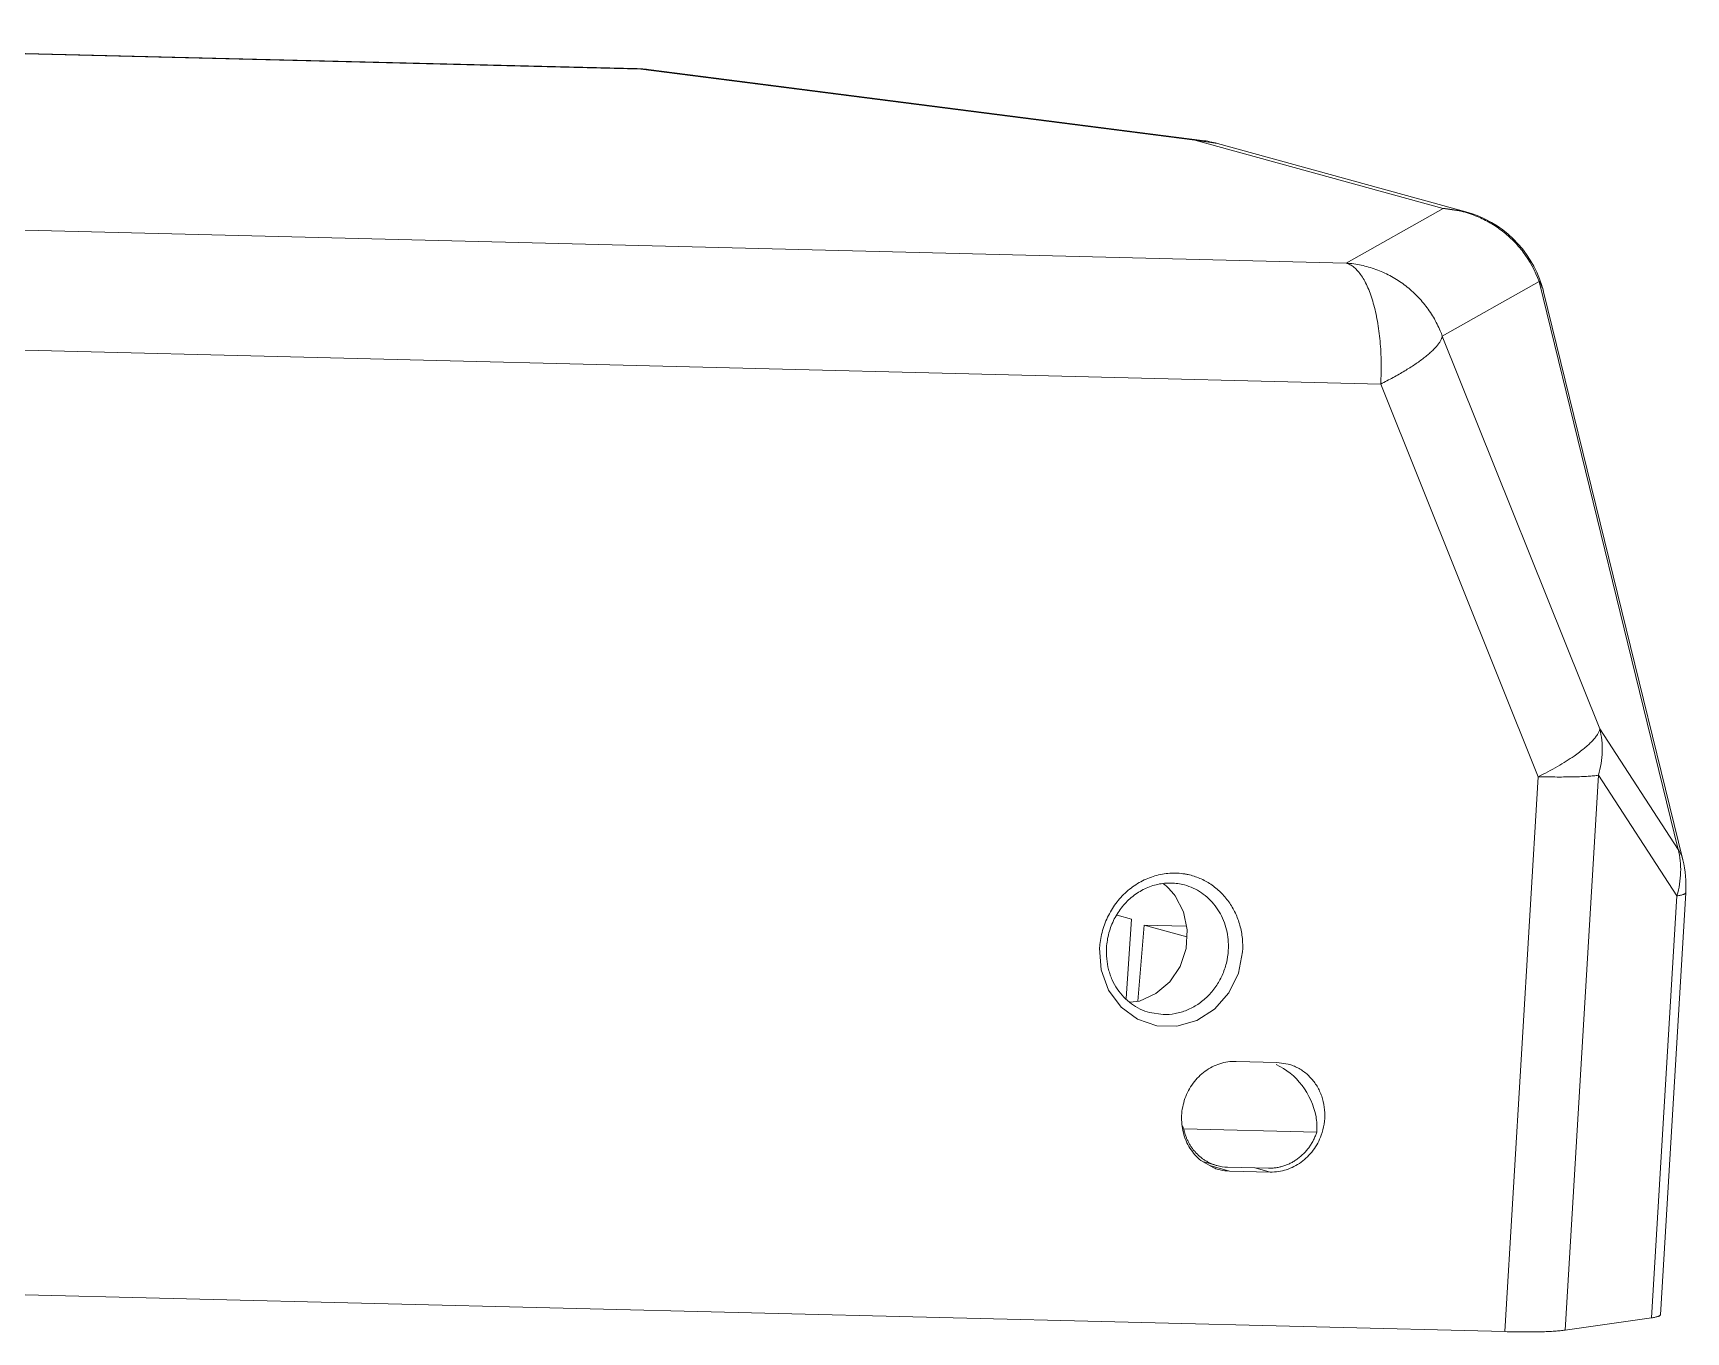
# Model space of a CAD drawing. Header units: inches. Extents: x 5637 to 5934, y 574 to 784.
# Drawn here: x 5879.26 to 5886.75, y 658.49 to 664.38 of the extents above; entities that cross this region are included whole.
import ezdxf

# ---------------------------------------------------------------- set-up
doc = ezdxf.new("R2010")
doc.units = ezdxf.units.IN
doc.header["$MEASUREMENT"] = 0
doc.layers.get('0').update_dxf_attribs({"lineweight": 18})

msp = doc.modelspace()

# ---------------------------------------------------------------- linework, layer by layer
at = {"color": 7, "linetype": 'Continuous'}
for p, q in [((5875.4487, 664.3773), (5882.0123, 664.2134)), ((5875.5341, 664.3773), (5881.9949, 664.216)), ((5881.9949, 664.216), (5882.0123, 664.2134)), ((5882.0123, 664.2134), (5882.046, 664.2121)), ((5884.5231, 663.8918), (5882.0123, 664.2134)), ((5884.5568, 663.8905), (5882.046, 664.2121)), ((5884.5567, 663.8905), (5884.5231, 663.8918)), ((5884.5231, 663.8918), (5884.6258, 663.8767)), ((5884.5231, 663.8918), (5885.6488, 663.5824)), ((5884.5568, 663.8905), (5884.5567, 663.8905)), ((5885.7515, 663.5673), (5884.6258, 663.8767)), ((5885.2099, 663.3345), (5871.4847, 663.6772)), ((5885.2099, 663.3345), (5885.6488, 663.5824)), ((5885.7515, 663.5673), (5885.6488, 663.5824)), ((5885.6454, 663.0028), (5886.0844, 663.2507)), ((5886.7154, 660.6752), (5886.0844, 663.2507)), ((5886.1046, 663.2041), (5886.7356, 660.6287)), ((5871.6408, 663.1288), (5885.3659, 662.7861)), ((5885.6454, 663.0028), (5886.3595, 661.2221)), ((5886.08, 661.0054), (5885.3659, 662.7861)), ((5886.3595, 661.2221), (5886.7154, 660.6752)), ((5886.08, 661.0054), (5885.9288, 658.4893)), ((5886.2018, 658.4961), (5886.353, 661.0122)), ((5886.709, 660.4654), (5886.353, 661.0122)), ((5886.7356, 660.6287), (5886.7327, 660.6389)), ((5886.709, 660.4654), (5886.594, 658.552)), ((5886.7491, 660.4797), (5886.6341, 658.5663)), ((5886.7491, 660.4794), (5886.7491, 660.4797)), ((5884.1708, 660.3783), (5884.2367, 660.3602)), ((5884.2367, 660.3602), (5884.2115, 659.9992)), ((5884.2933, 660.3324), (5884.2647, 659.9873)), ((5884.2933, 660.3324), (5884.4813, 660.3277)), ((5884.2933, 660.3324), (5884.487, 660.2791)), ((5884.3792, 659.927), (5884.3177, 659.9361)), ((5884.8954, 659.7103), (5884.7101, 659.7149)), ((5884.8954, 659.7103), (5884.9467, 659.7027)), ((5884.4728, 659.4094), (5885.0765, 659.3944)), ((5884.6088, 659.2319), (5884.5513, 659.2661)), ((5884.6236, 659.2423), (5884.5637, 659.2587)), ((5884.6802, 659.2177), (5884.5918, 659.242)), ((5884.6718, 659.2352), (5884.8571, 659.2305)), ((5884.6802, 659.2177), (5884.8655, 659.2131)), ((5884.7964, 659.232), (5884.8655, 659.2131)), ((5885.9288, 658.4893), (5870.564, 658.873)), ((5886.594, 658.552), (5886.2018, 658.4961))]:
    msp.add_line(p, q, dxfattribs=at)
for points in [[(5884.2305, 659.9829), (5884.2726, 659.9883), (5884.3466, 660.0219), (5884.4093, 660.0756), (5884.4562, 660.1453), (5884.4836, 660.2261), (5884.489, 660.3108), (5884.472, 660.3928), (5884.434, 660.4653)], [(5884.3503, 659.8766), (5884.2634, 659.9063), (5884.1889, 659.9612), (5884.1325, 660.0374), (5884.0989, 660.1292), (5884.0915, 660.2284)], [(5884.74, 660.2122), (5884.7209, 660.1141), (5884.6771, 660.025), (5884.6127, 659.9522), (5884.5325, 659.9008), (5884.4424, 659.8747), (5884.3503, 659.8766)]]:
    msp.add_lwpolyline(points, dxfattribs=at)
for centre, radius, start, end in [((5881.9824, 663.7167), 0.4994, 86.55597, 88.56897), ((5881.9824, 663.7154), 0.5008, 82.70315, 86.55575), ((5884.4932, 663.3946), 0.5, 74.62973, 82.70201), ((5885.6134, 663.0888), 0.4949, 76.366, 85.89812), ((5885.6127, 663.0859), 0.4979, 67.39952, 76.36258), ((5885.619, 663.0851), 0.5, 17.26132, 74.6296), ((5885.6082, 663.079), 0.5062, 19.82113, 37.10437), ((5885.6189, 663.0851), 0.5, 13.7648, 17.26156), ((5885.9616, 663.1691), 0.1473, 13.76572, 17.04395), ((5885.1694, 662.8312), 0.506, 19.81986, 22.70573), ((5886.5808, 660.5883), 0.1603, 27.74682, 32.86492), ((5886.587, 660.5915), 0.1533, 22.74149, 27.75929), ((5886.5907, 660.5931), 0.1492, 17.89679, 22.74721), ((5886.25, 660.5097), 0.5, 356.56126, 13.76702), ((5884.4297, 660.2714), 0.297, 77.78275, 80.68002), ((5884.2139, 660.3066), 0.2713, 36.95599, 51.99448), ((5884.2094, 660.3028), 0.2772, 35.89616, 37.01229), ((5884.4624, 660.2061), 0.3715, 175.32801, 176.56044), ((5884.3568, 660.2376), 0.3189, 356.54865, 3.28205), ((5884.7779, 659.5392), 0.3316, 200.70429, 203.04255), ((5884.685, 659.4298), 0.2121, 248.95136, 251.88285), ((5884.6854, 659.4312), 0.2135, 251.88256, 254.65739), ((5884.6768, 659.436), 0.2009, 254.64343, 268.58741), ((5884.6857, 659.4323), 0.2147, 254.65861, 265.63392), ((5884.6856, 659.4305), 0.2129, 265.63923, 268.56763)]:
    msp.add_arc(centre, radius, start, end, dxfattribs=at)
msp.add_ellipse((5884.8551, 659.4687), major_axis=(-0.1358, 0.2264), ratio=0.776281, start_param=4.254785, end_param=5.45978, dxfattribs=at)
for points, knots in [([(5885.804, 663.5455), (5885.8245, 663.537), (5885.8642, 663.5173), (5885.9195, 663.48), (5885.9694, 663.4358), (5885.9985, 663.4021), (5886.0119, 663.3844)], [0, 0, 0, 0, 15423.712462, 30868.361928, 46329.329018, 61802.132514, 61802.132514, 61802.132514, 61802.132514]), ([(5885.6362, 663.0265), (5885.6272, 663.0478), (5885.6064, 663.0893), (5885.5736, 663.1371), (5885.5436, 663.1723), (5885.5113, 663.2054), (5885.4669, 663.2424), (5885.408, 663.2791), (5885.3448, 663.3072), (5885.2783, 663.3263), (5885.2327, 663.3328), (5885.2099, 663.3345)], [0, 0, 0, 0, 16229.142234, 32474.941666, 40593.617303, 48706.831512, 64911.817863, 81095.672459, 97252.617835, 113392.931147, 129491.961567, 129491.961567, 129491.961567, 129491.961567]), ([(5885.2099, 663.3345), (5885.2161, 663.3327), (5885.2288, 663.3274), (5885.2466, 663.3149), (5885.2636, 663.2979), (5885.2797, 663.2765), (5885.2949, 663.251), (5885.3089, 663.2215), (5885.3217, 663.1884), (5885.3291, 663.1649), (5885.3326, 663.1527)], [0, 0, 0, 0, 9927.284195, 20811.631403, 32940.707752, 46493.427938, 61560.210428, 78167.933586, 96254.332332, 115696.586526, 115696.586526, 115696.586526, 115696.586526]), ([(5886.0844, 663.2507), (5886.0882, 663.2447), (5886.0952, 663.2322), (5886.1003, 663.219), (5886.1024, 663.2123)], [0, 0, 0, 0, 17587.203181, 34851.496188, 34851.496188, 34851.496188, 34851.496188]), ([(5885.3326, 663.1527), (5885.3363, 663.1396), (5885.3431, 663.1125), (5885.3546, 663.0552), (5885.3646, 662.9788), (5885.3693, 662.8835), (5885.3679, 662.8187), (5885.3659, 662.7861)], [0, 0, 0, 0, 8331.713072, 17136.962766, 35848.323179, 55550.606983, 75588.59638, 75588.59638, 75588.59638, 75588.59638]), ([(5885.3659, 662.7861), (5885.385, 662.7956), (5885.413, 662.8101), (5885.4491, 662.8303), (5885.4824, 662.8498), (5885.5202, 662.8738), (5885.5548, 662.8985), (5885.5789, 662.9179), (5885.5945, 662.9315), (5885.6082, 662.9448), (5885.6198, 662.9575), (5885.6295, 662.9696), (5885.637, 662.9812), (5885.6424, 662.9921), (5885.6447, 662.9993), (5885.6454, 663.0028)], [0, 0, 0, 0, 32546.752165, 48144.595906, 63183.041216, 91338.513804, 116583.978176, 128000.680522, 138558.275999, 148230.757506, 157004.892636, 164877.906814, 171866.206465, 178013.392443, 183399.297985, 183399.297985, 183399.297985, 183399.297985]), ([(5886.3595, 661.2221), (5886.3586, 661.2178), (5886.3555, 661.2089), (5886.3481, 661.1954), (5886.3376, 661.1811), (5886.3241, 661.1659), (5886.3077, 661.1499), (5886.2884, 661.1334), (5886.2665, 661.1162), (5886.2507, 661.105), (5886.2425, 661.0993)], [0, 0, 0, 0, 8713.414425, 18927.746532, 30804.548695, 44413.466793, 59763.02093, 76814.974549, 95504.293212, 115736.795675, 115736.795675, 115736.795675, 115736.795675]), ([(5886.353, 661.0122), (5886.3581, 661.0298), (5886.3661, 661.0651), (5886.3713, 661.1185), (5886.3695, 661.1711), (5886.3636, 661.2054), (5886.3595, 661.2221)], [0, 0, 0, 0, 15949.632903, 31547.185459, 46824.150763, 61818.332586, 61818.332586, 61818.332586, 61818.332586]), ([(5886.2425, 661.0993), (5886.2308, 661.0912), (5886.2061, 661.075), (5886.1524, 661.0428), (5886.1096, 661.0201), (5886.08, 661.0054)], [0, 0, 0, 0, 11032.784632, 22903.13435, 48651.327661, 48651.327661, 48651.327661, 48651.327661]), ([(5886.08, 661.0054), (5886.1089, 661.0047), (5886.1633, 661.0039), (5886.2176, 661.0043), (5886.2431, 661.0049)], [0, 0, 0, 0, 18549.144627, 34857.524641, 34857.524641, 34857.524641, 34857.524641]), ([(5886.2431, 661.0049), (5886.2542, 661.0052), (5886.2751, 661.0059), (5886.3047, 661.0074), (5886.3302, 661.0094), (5886.3459, 661.0112), (5886.353, 661.0122)], [0, 0, 0, 0, 18672.875862, 35298.783626, 49722.07425, 61818.153142, 61818.153142, 61818.153142, 61818.153142]), ([(5886.7154, 660.6752), (5886.7195, 660.6586), (5886.7254, 660.6243), (5886.7272, 660.5717), (5886.722, 660.5182), (5886.714, 660.4829), (5886.709, 660.4654)], [0, 0, 0, 0, 14994.852905, 30267.833486, 45868.337956, 61824.516409, 61824.516409, 61824.516409, 61824.516409]), ([(5884.0921, 660.2363), (5884.0941, 660.2606), (5884.1006, 660.2969), (5884.1161, 660.3432), (5884.1311, 660.3767), (5884.1491, 660.4084), (5884.1701, 660.438), (5884.1937, 660.4653), (5884.2283, 660.4979), (5884.2674, 660.5249), (5884.3097, 660.5451), (5884.3425, 660.5566), (5884.376, 660.5644), (5884.41, 660.5685), (5884.4441, 660.5687), (5884.4667, 660.5663), (5884.4778, 660.5645)], [0, 0, 0, 0, 25324.697095, 38019.775231, 50683.032275, 63300.408619, 75859.088804, 88345.025646, 100743.317932, 125210.816791, 137307.738085, 149306.965493, 161216.689016, 173048.454743, 184819.532961, 196548.547254, 196548.547254, 196548.547254, 196548.547254]), ([(5884.1229, 660.2305), (5884.1242, 660.253), (5884.1298, 660.2867), (5884.1439, 660.3297), (5884.1578, 660.3606), (5884.1747, 660.3898), (5884.1945, 660.4168), (5884.2167, 660.4414), (5884.2492, 660.4703), (5884.2859, 660.4934), (5884.3251, 660.5096), (5884.3553, 660.5181), (5884.3859, 660.523), (5884.4267, 660.5244), (5884.4572, 660.52), (5884.4767, 660.5147)], [0, 0, 0, 0, 23955.835188, 35981.704085, 47968.062827, 59892.469179, 71734.309896, 83473.505267, 95089.422314, 117868.61835, 129058.957335, 140114.387418, 151059.059924, 161919.783843, 183388.59352, 183388.59352, 183388.59352, 183388.59352]), ([(5884.4926, 660.5617), (5884.5109, 660.5577), (5884.538, 660.5491), (5884.5719, 660.5327), (5884.6043, 660.5131), (5884.6415, 660.4829), (5884.6728, 660.4461), (5884.6937, 660.4135), (5884.7074, 660.3875), (5884.7189, 660.3602), (5884.7311, 660.3222), (5884.7404, 660.2727), (5884.7412, 660.2323), (5884.74, 660.2122)], [0, 0, 0, 0, 18902.991682, 28384.815933, 37896.102497, 57028.590847, 76390.684863, 86179.452514, 96035.482137, 105960.42327, 115954.640473, 136123.06752, 156449.385617, 156449.385617, 156449.385617, 156449.385617]), ([(5884.4767, 660.5146), (5884.4903, 660.5109), (5884.5169, 660.5012), (5884.5539, 660.4802), (5884.5873, 660.4532), (5884.6163, 660.421), (5884.6401, 660.3843), (5884.6583, 660.3438), (5884.6704, 660.3007), (5884.6743, 660.2709), (5884.6751, 660.2559)], [0, 0, 0, 0, 14040.685991, 28125.065132, 42315.92161, 56653.718887, 71157.298398, 85845.036204, 100717.371538, 115706.327777, 115706.327777, 115706.327777, 115706.327777]), ([(5886.709, 660.4654), (5886.712, 660.4658), (5886.7177, 660.4667), (5886.7256, 660.4682), (5886.7324, 660.4698), (5886.7381, 660.4715), (5886.7426, 660.4733), (5886.7455, 660.4749), (5886.7473, 660.4763), (5886.7484, 660.4776), (5886.749, 660.4787), (5886.7491, 660.4794)], [0, 0, 0, 0, 27110.354377, 51006.252475, 71653.107105, 89050.992483, 103260.775447, 114429.251536, 118978.65301, 122932.110383, 129547.072565, 129547.072565, 129547.072565, 129547.072565]), ([(5884.3177, 659.9361), (5884.3031, 659.9401), (5884.2745, 659.9509), (5884.235, 659.9747), (5884.2, 660.0055), (5884.1705, 660.0426), (5884.1512, 660.0777), (5884.1393, 660.1077), (5884.1297, 660.1392), (5884.1224, 660.1803), (5884.1218, 660.2138), (5884.1229, 660.2305)], [0, 0, 0, 0, 15397.06068, 30932.702292, 46653.959881, 62647.458855, 78944.497047, 87212.946704, 95554.918838, 112432.187737, 129491.110315, 129491.110315, 129491.110315, 129491.110315]), ([(5884.6751, 660.2184), (5884.6739, 660.1989), (5884.668, 660.1599), (5884.6487, 660.1042), (5884.6199, 660.053), (5884.5886, 660.0157), (5884.56, 659.99), (5884.537, 659.9731), (5884.5127, 659.9586), (5884.4872, 659.9467), (5884.4609, 659.9374), (5884.4251, 659.9288), (5884.3975, 659.9266), (5884.3792, 659.927)], [0, 0, 0, 0, 20070.176948, 40172.429739, 60165.580805, 79967.630042, 89782.322366, 99523.670747, 109187.417627, 118774.722283, 128292.319785, 137749.029705, 156451.958454, 156451.958454, 156451.958454, 156451.958454]), ([(5884.5508, 659.2654), (5884.5411, 659.2732), (5884.5231, 659.2905), (5884.5004, 659.3207), (5884.4827, 659.3545), (5884.466, 659.4034), (5884.4609, 659.4561), (5884.4673, 659.5082), (5884.4811, 659.559), (5884.506, 659.6061), (5884.54, 659.6456), (5884.5694, 659.6708), (5884.6019, 659.6908), (5884.6368, 659.7053), (5884.6731, 659.7137), (5884.6979, 659.7152), (5884.7101, 659.7149)], [0, 0, 0, 0, 11887.83918, 23916.123279, 36097.262493, 48430.343091, 73407.403225, 86052.872059, 98721.876364, 123876.337668, 136347.562945, 148682.330397, 160863.238166, 172899.034368, 184806.495189, 196573.189202, 196573.189202, 196573.189202, 196573.189202]), ([(5884.9467, 659.7027), (5884.9544, 659.7006), (5884.9695, 659.6955), (5884.9913, 659.6854), (5885.0118, 659.6729), (5885.0373, 659.6531), (5885.0596, 659.6291), (5885.0779, 659.6019), (5885.0895, 659.5799), (5885.0989, 659.5566), (5885.1083, 659.5242), (5885.114, 659.4817), (5885.1109, 659.4302), (5885.1023, 659.3966), (5885.0965, 659.3805)], [0, 0, 0, 0, 10173.085836, 20355.923502, 30569.364137, 40833.505888, 61547.328481, 72042.027008, 82624.436156, 93294.271615, 104046.82814, 125744.643017, 147648.960815, 169635.384004, 169635.384004, 169635.384004, 169635.384004]), ([(5884.4728, 659.4094), (5884.4738, 659.4044), (5884.4762, 659.3945), (5884.4807, 659.3799), (5884.4861, 659.3657), (5884.4924, 659.352), (5884.4996, 659.3388), (5884.5076, 659.3261), (5884.5164, 659.3141), (5884.5259, 659.3028), (5884.5361, 659.2922), (5884.5471, 659.2823), (5884.5586, 659.2734), (5884.5707, 659.2652), (5884.5833, 659.258), (5884.5963, 659.2517), (5884.6098, 659.2464), (5884.619, 659.2435), (5884.6236, 659.2423)], [0, 0, 0, 0, 14465.686512, 28871.636791, 43203.670158, 57458.661493, 71638.048445, 85742.47671, 99772.426482, 113730.435413, 127620.652961, 141448.498961, 155220.320711, 168943.675219, 182627.222046, 196280.249284, 209912.033508, 223532.539264, 223532.539264, 223532.539264, 223532.539264]), ([(5885.0765, 659.3944), (5885.0773, 659.4057), (5885.0774, 659.423), (5885.0755, 659.4459), (5885.0738, 659.4575), (5885.0728, 659.4632)], [0, 0, 0, 0, 24030.989521, 36266.004173, 48647.071114, 48647.071114, 48647.071114, 48647.071114]), ([(5884.8571, 659.2305), (5884.863, 659.2304), (5884.8747, 659.2306), (5884.8923, 659.2324), (5884.9069, 659.2352), (5884.9183, 659.2382), (5884.9269, 659.2408), (5884.9354, 659.2438), (5884.9437, 659.2471), (5884.952, 659.2508), (5884.9628, 659.2561), (5884.976, 659.2637), (5884.991, 659.2741), (5885.0054, 659.2857), (5885.0166, 659.2963), (5885.025, 659.3053), (5885.0311, 659.3124), (5885.037, 659.3197), (5885.0444, 659.3297), (5885.0531, 659.3428), (5885.0622, 659.3594), (5885.0701, 659.3765), (5885.0745, 659.3884), (5885.0765, 659.3944)], [0, 0, 0, 0, 17474.010196, 35025.974784, 52657.82045, 61510.526636, 70389.044991, 79294.499735, 88227.597456, 97188.918831, 106178.981043, 124242.935311, 142424.151639, 160720.09409, 179125.469081, 188368.557753, 197635.892015, 206926.008916, 216237.151978, 234911.859084, 253651.334804, 272443.108626, 291256.160574, 291256.160574, 291256.160574, 291256.160574]), ([(5885.0965, 659.3805), (5885.0921, 659.3681), (5885.0814, 659.3442), (5885.0604, 659.3111), (5885.0349, 659.2817), (5884.9962, 659.2487), (5884.9399, 659.2198), (5884.89, 659.2124), (5884.8655, 659.2131)], [0, 0, 0, 0, 11482.456064, 22902.403488, 34225.484515, 45424.622746, 67343.907173, 88768.817081, 88768.817081, 88768.817081, 88768.817081]), ([(5886.6341, 658.5663), (5886.6341, 658.566), (5886.6339, 658.5652), (5886.6334, 658.5642), (5886.6325, 658.5631), (5886.6308, 658.5617), (5886.6279, 658.56), (5886.6234, 658.5582), (5886.6177, 658.5565), (5886.6108, 658.5549), (5886.6028, 658.5534), (5886.597, 658.5525), (5886.594, 658.552)], [0, 0, 0, 0, 3503.54143, 7281.704261, 11556.474416, 16483.084084, 28650.475709, 44250.287569, 63434.69466, 86248.575506, 112689.765789, 142732.189936, 142732.189936, 142732.189936, 142732.189936]), ([(5886.2018, 658.4961), (5886.1947, 658.4951), (5886.1791, 658.4933), (5886.1535, 658.4913), (5886.1239, 658.4897), (5886.0775, 658.4882), (5886.0121, 658.4877), (5885.9577, 658.4886), (5885.9288, 658.4893)], [0, 0, 0, 0, 7002.054205, 15361.798788, 24995.093259, 35812.155488, 60609.249439, 88791.710172, 88791.710172, 88791.710172, 88791.710172])]:
    msp.add_open_spline(points, degree=3, knots=knots, dxfattribs=at)

doc.saveas('drawing.dxf')
